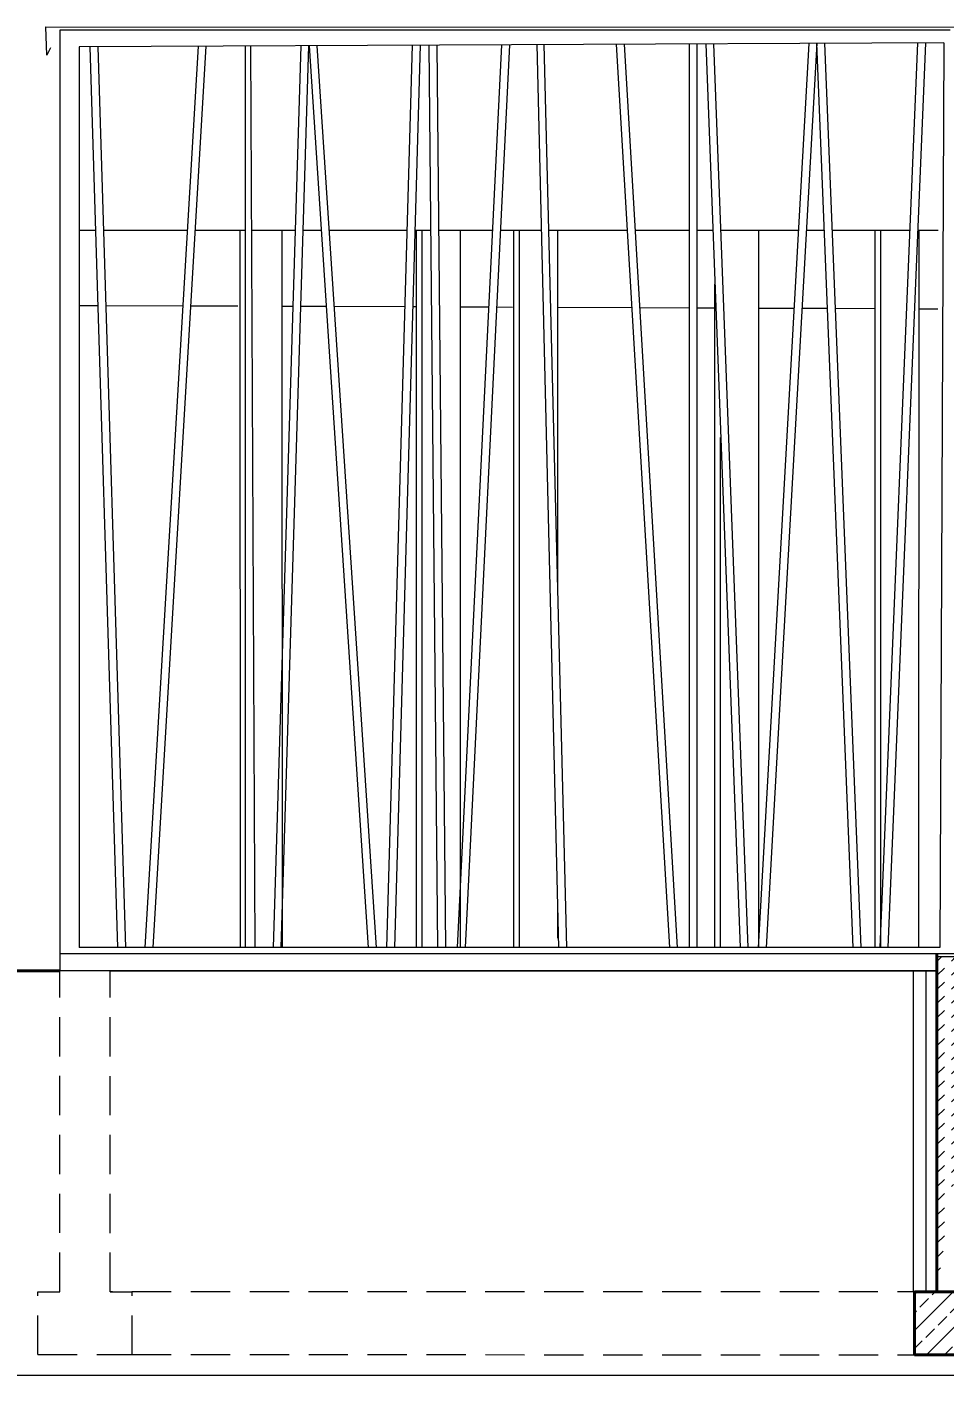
# Model space of a CAD drawing. Header units: millimetres. Extents: x -105266 to 178069, y 491 to 168574.
# Drawn here: x -77270 to -76686, y 38483 to 39341 of the extents above; entities that cross this region are included whole.
import ezdxf

# ---------------------------------------------------------------- set-up
doc = ezdxf.new("R2010")
doc.units = ezdxf.units.MM
doc.linetypes.add('HIDDENX2', pattern=[0.75, 0.5, -0.25])
doc.layers.get('defpoints').update_dxf_attribs({"color": 4})
for name, color, linetype, lineweight in [('A-L-W', 123, 'Continuous', 15), ('A-L-W-nad', 123, 'HIDDENX2', 15), ('A-sc murowane', 2, 'Continuous', 40), ('A-sc wykończenie', 6, 'Continuous', 18), ('AVG', 123, 'Continuous', 15), ('izolacja2', 4, 'BATTING', 9), ('stolarka', 1, 'Continuous', 5), ('ściany murowane', 2, 'Continuous', 40)]:
    doc.layers.add(name, color=color, linetype=linetype, lineweight=lineweight)
doc.styles.get("Standard").update_dxf_attribs({"font": 'arial.ttf'})
doc.linetypes.add('BATTING', pattern='A,0.00254,-2.54,[134,ltypeshp.shx,S=2.54,R=0,X=-2.54,Y=0],-5.08,[134,ltypeshp.shx,S=2.54,R=180,X=2.54,Y=0],-2.54', length=10.16254)
doc.dimstyles.new('ewelina', dxfattribs={"dimtxt": 30, "dimasz": 15, "dimexe": 1.25, "dimexo": 0.625, "dimgap": 8, "dimtad": 1, "dimdec": 0, "dimtxsty": 'Standard', "dimblk": 'ARCHTICK', "dimcen": 2.5, "dimse1": 1, "dimse2": 1, "dimadec": 0, "dimazin": 0, "dimtfac": 1, "dimtdec": 0, "dimtmove": 0, "dimatfit": 3, "dimldrblk": 'ARCHTICK', "dimfxl": 1, "dimarcsym": 0})

# ---------------------------------------------------------------- blocks, each defined once
blk = doc.blocks.new('_ArchTick')
at = {"color": 0, "linetype": 'ByBlock', "const_width": 0.15}
blk.add_lwpolyline([(-0.5, -0.5), (0.5, 0.5)], dxfattribs=at)
blk = doc.blocks.new('*D420')
at = {"layer": 'A-sc wykończenie', "color": 0, "lineweight": -2, "transparency": 16777216}
blk.add_line((-76439.69, 38751), (-76439.69, 39211.64), dxfattribs=at)
at = {"layer": 'defpoints', "color": 0, "transparency": 16777216}
for p in [(-76674.79, 39211.64), (-76439.69, 39211.64), (-76688.38, 38751)]:
    blk.add_point(p, dxfattribs=at)
at = {"layer": 'A-sc wykończenie', "color": 0, "lineweight": -2, "transparency": 16777216, "xscale": 15, "yscale": 15, "zscale": 15}
for p, rotation in [((-76439.69, 39211.64), 90), ((-76439.69, 38751), 270)]:
    blk.add_blockref('_ArchTick', p, dxfattribs=dict(at, rotation=rotation))
at = {"layer": 'A-sc wykończenie', "color": 0, "transparency": 16777216, "insert": (-76463.01, 38981.32), "char_height": 30, "attachment_point": 5, "rotation": 90}
blk.add_mtext('461', dxfattribs=at)

msp = doc.modelspace()

# ---------------------------------------------------------------- hatches: boundary and pattern name
at = {"layer": 'A-sc wykończenie'}
h = msp.add_hatch(dxfattribs=at)
h.set_pattern_fill('DASH', color=256, scale=2, angle=45)
h.set_pattern_definition([(45, (-140315.153, -9495.5714), (9e-16, 8.9802561), [6.35, -6.35])])
edge = h.paths.add_edge_path()
edge.add_line((-76690.33, 38535.59), (-76690.33, 38749))
edge.add_line((-76690.33, 38749), (-76658.38, 38749))
edge.add_line((-76659, 38535.59), (-76658.38, 38743))
edge.add_line((-76690.31, 38535.76), (-76659, 38535.59))
h = msp.add_hatch(dxfattribs=at)
h.set_pattern_fill('JIS_STN_2.5', color=256, scale=6.5)
h.set_pattern_definition([(45, (-140315.153, -9495.571), (-11.4904852, 11.4904852), []), (45, (-140303.68, -9495.571), (-11.4904852, 11.4904852), [7.8, -3.25])])
edge = h.paths.add_edge_path()
edge.add_line((-76704.55, 38495.59), (-76644.55, 38495.59))
edge.add_line((-76644.55, 38495.59), (-76644.55, 38535.59))
edge.add_line((-76704.55, 38535.59), (-76644.55, 38535.59))
edge.add_line((-76704.55, 38535.6), (-76704.55, 38495.59))

# ---------------------------------------------------------------- linework, layer by layer
at = {"layer": 'A-L-W'}
for p, q in [((-77257.11, 39323.37), (-77257.64, 39341.33)), ((-77257.64, 39341.33), (-76627.11, 39341.14)), ((-77254.65, 39327.94), (-77257.11, 39323.37)), ((-77216.73, 38740.16), (-76690.34, 38740.17)), ((-76705.33, 38740.17), (-76705.31, 38535.76)), ((-76690.33, 38740.17), (-76690.31, 38535.76))]:
    msp.add_line(p, q, dxfattribs=at)
at = {"layer": 'A-L-W-nad', "linetype": 'HIDDENX2', "ltscale": 50}
for p, q in [((-77248.73, 38535.64), (-77248.69, 38740.16)), ((-77216.73, 38535.59), (-77216.73, 38740.16)), ((-77262.73, 38535.64), (-77248.73, 38535.64)), ((-77262.73, 38495.64), (-77262.73, 38535.64)), ((-77216.73, 38535.64), (-77202.73, 38535.64)), ((-76690.33, 38535.6), (-77216.73, 38535.59)), ((-77202.73, 38495.64), (-77202.73, 38535.64)), ((-77262.73, 38495.64), (-77202.73, 38495.64)), ((-77202.79, 38495.64), (-76704.55, 38495.59))]:
    msp.add_line(p, q, dxfattribs=at)
at = {"layer": 'A-sc murowane', "linetype": 'Continuous', "ltscale": 50}
for p, q in [((-77699.47, 38740.15), (-77248.69, 38740.15)), ((-76690.33, 38535.59), (-76690.33, 38729.05))]:
    msp.add_line(p, q, dxfattribs=at)
at = {"layer": 'A-sc wykończenie'}
for p, q in [((-77133.69, 38755.01), (-77133.9, 39211.64)), ((-77106.99, 38755.01), (-77107.21, 39211.64)), ((-77021.69, 38755.01), (-77021.68, 39211.64)), ((-77017.99, 38755.01), (-77017.98, 39211.64)), ((-76993.69, 38755.01), (-76993.68, 39211.64)), ((-76959.69, 38755.01), (-76959.68, 39211.64)), ((-76955.99, 38755.01), (-76955.98, 39211.64)), ((-76931.69, 38984.5), (-76931.68, 39211.64)), ((-76803.69, 38755), (-76803.68, 39211.64)), ((-76729.69, 38755), (-76729.68, 39211.64)), ((-76725.99, 38755), (-76725.98, 39211.64)), ((-76701.69, 38755), (-76701.68, 39211.64)), ((-76831.69, 38755), (-76831.69, 39177.52)), ((-76827.99, 38755), (-76827.99, 39079.86)), ((-77106.99, 38761.01), (-77107, 38780.34)), ((-76931.69, 38761), (-76931.69, 38784.29))]:
    msp.add_line(p, q, dxfattribs=at)
at = {"layer": 'AVG', "linetype": 'Continuous', "ltscale": 50}
for p, q in [((-77225.76, 39211.64), (-77236.38, 39211.64)), ((-77167.42, 39211.64), (-77220.76, 39211.64)), ((-77130.69, 39211.64), (-77162.42, 39211.64)), ((-77098.77, 39211.64), (-77126.53, 39211.64)), ((-77082.36, 39211.64), (-77093.77, 39211.64)), ((-77027.75, 39211.64), (-77077.35, 39211.64)), ((-77012.63, 39211.64), (-77022.75, 39211.64)), ((-76973.28, 39211.64), (-77007.63, 39211.64)), ((-76942.04, 39211.64), (-76968.27, 39211.64)), ((-76887.47, 39211.64), (-76937.33, 39211.64)), ((-76848.14, 39211.64), (-76882.47, 39211.64)), ((-76832.98, 39211.64), (-76843.14, 39211.64)), ((-76778.5, 39211.64), (-76827.98, 39211.64)), ((-76761.94, 39211.64), (-76773.5, 39211.64)), ((-76707.38, 39211.64), (-76756.94, 39211.64)), ((-76689.4, 39211.64), (-76702.38, 39211.64)), ((-77224.29, 39163.78), (-77236.38, 39163.78)), ((-77170.26, 39163.56), (-77219.29, 39163.76)), ((-77135.43, 39163.42), (-77165.25, 39163.54)), ((-77100.25, 39163.28), (-77107.18, 39163.28)), ((-77079.18, 39163.2), (-77095.25, 39163.26)), ((-77029.13, 39163), (-77074.17, 39163.18)), ((-77021.68, 39162.98), (-77024.13, 39162.98)), ((-76975.68, 39162.79), (-76993.68, 39162.79)), ((-76960.55, 39162.72), (-76970.68, 39162.77)), ((-76884.58, 39162.42), (-76931.68, 39162.63)), ((-76848.13, 39162.28), (-76879.57, 39162.4)), ((-76831.69, 39162.21), (-76843.13, 39162.26)), ((-76781.28, 39162.01), (-76803.69, 39162.1)), ((-76759.94, 39161.92), (-76776.27, 39161.99)), ((-76729.68, 39161.72), (-76754.94, 39161.9)), ((-76689.62, 39161.64), (-76701.68, 39161.64)), ((-77347.75, 38482.64), (-76646.82, 38482.65))]:
    msp.add_line(p, q, dxfattribs=at)
at = {"layer": 'AVG'}
for p, q in [((-76125.97, 38751), (-76690.33, 38751)), ((-76125.97, 38749), (-76690.33, 38749))]:
    msp.add_line(p, q, dxfattribs=at)
at = {"layer": 'izolacja2', "ltscale": 0.75}
msp.add_line((-76697.2, 38535.6), (-76697.2, 38740.17), dxfattribs=at)
at = {"layer": 'stolarka', "linetype": 'Continuous', "ltscale": 50}
for p, q in [((-76681.85, 39339.28), (-77248.69, 39339.29)), ((-77248.69, 39339.29), (-77248.69, 38740.15)), ((-76685.88, 39331.28), (-77236.38, 39328.62)), ((-77236.38, 39328.67), (-77236.37, 38755.01)), ((-77211.74, 38755.01), (-77229.36, 39328.71)), ((-77206.74, 38755.01), (-77224.36, 39328.73)), ((-77194.33, 38755.01), (-77160.51, 39329.03)), ((-77189.32, 38755.01), (-77155.5, 39329.06)), ((-77130.69, 39329.14), (-77130.69, 38755.01)), ((-77124.34, 38755.01), (-77127.09, 39329.19)), ((-77112.78, 38755.01), (-77095.16, 39329.35)), ((-77107.78, 38755.01), (-77090.15, 39329.37)), ((-77090.08, 39329.37), (-77052.42, 38755.01)), ((-77085.07, 39329.4), (-77047.41, 38755.01)), ((-77024.4, 39329.69), (-77040.71, 38755.01)), ((-77019.4, 39329.71), (-77035.71, 38755.01)), ((-77013.76, 39329.74), (-77008.28, 38755.01)), ((-77008.76, 39329.76), (-77003.28, 38755.01)), ((-76967.45, 39329.96), (-76995.76, 38755.01)), ((-76962.44, 39329.98), (-76990.75, 38755.01)), ((-76930.98, 38755), (-76944.91, 39330.06)), ((-76925.98, 38755), (-76940.28, 39330.09)), ((-76894.45, 39330.31), (-76860.61, 38755)), ((-76889.45, 39330.33), (-76855.61, 38755)), ((-76848.14, 39330.53), (-76848.13, 38755)), ((-76843.14, 39330.55), (-76843.13, 38755)), ((-76837.5, 39330.58), (-76815.66, 38755)), ((-76832.5, 39330.6), (-76810.66, 38755)), ((-76771.83, 39330.89), (-76804.06, 38755)), ((-76766.82, 39330.92), (-76799.05, 38755)), ((-76743.56, 38755), (-76766.74, 39330.92)), ((-76738.56, 38755), (-76761.74, 39330.94)), ((-76726.42, 38755), (-76702.4, 39331.22)), ((-76721.41, 38755), (-76697.39, 39331.25)), ((-76685.88, 39331.28), (-76688.37, 38755)), ((-76688.37, 38755), (-77236.37, 38755.01)), ((-76687.38, 38751), (-77248.69, 38751.01)), ((-76690.33, 38740.17), (-77248.69, 38740.16))]:
    msp.add_line(p, q, dxfattribs=at)
at = {"layer": 'ściany murowane', "linetype": 'Continuous', "ltscale": 50}
for p, q in [((-76690.41, 38729), (-76690.28, 38751)), ((-76704.55, 38535.6), (-76704.55, 38495.59)), ((-76704.55, 38535.59), (-76644.55, 38535.59)), ((-76704.55, 38495.59), (-76644.55, 38495.59))]:
    msp.add_line(p, q, dxfattribs=at)

# ---------------------------------------------------------------- dimensions: what is measured, and where the dimension line sits
at = {"layer": 'A-sc wykończenie'}
dim = msp.add_linear_dim(base=(-76439.69, 39211.64), p1=(-76688.38, 38751), p2=(-76674.79, 39211.64), angle=90, dimstyle='ewelina', dxfattribs=at)
dim.commit()
dim.dimension.update_dxf_attribs({"geometry": '*D420', "text_midpoint": (-76463.01, 38981.32)})

doc.saveas('drawing.dxf')
